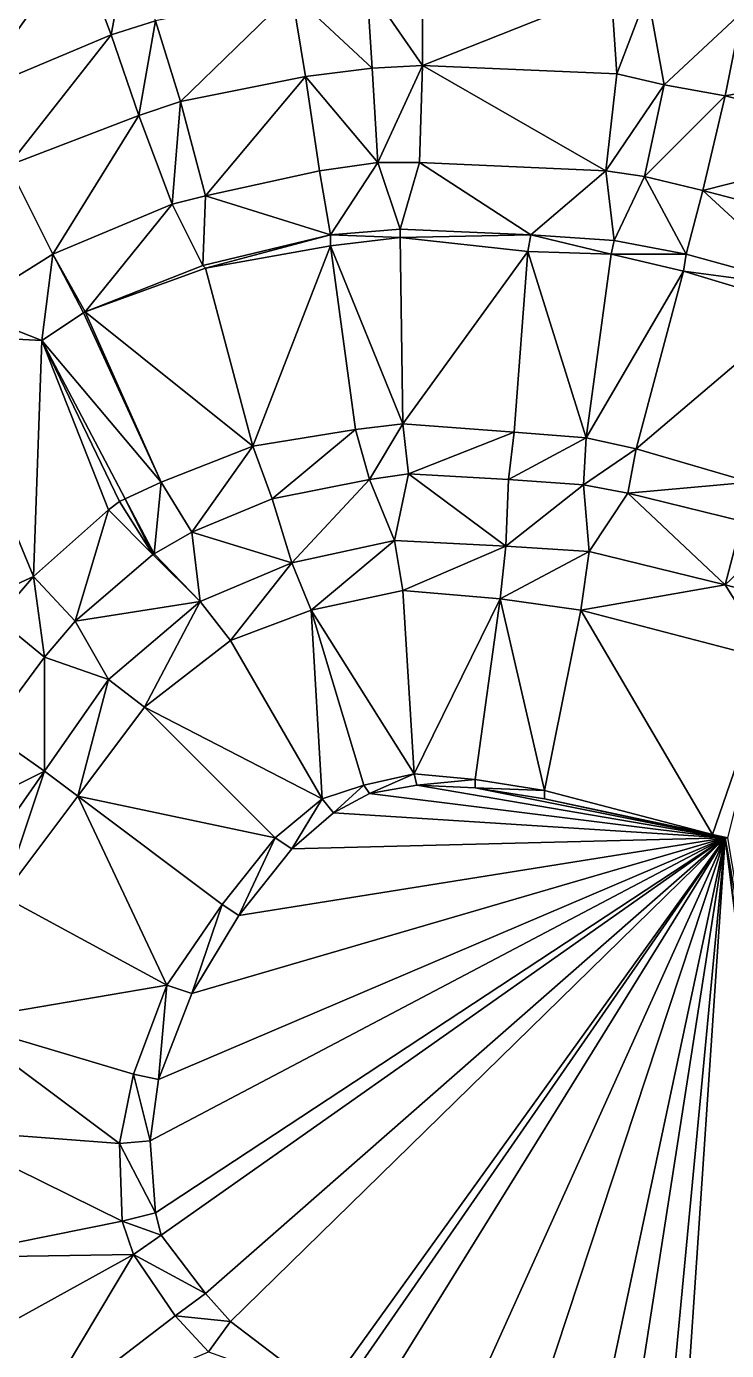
# Model space of a CAD drawing. Header units: millimetres. Extents: x 279405 to 280904, y 534349 to 535918.
# Drawn here: x 280101.7 to 280227.7, y 535099.8 to 535338 of the extents above; entities that cross this region are included whole.
import ezdxf

# ---------------------------------------------------------------- set-up
doc = ezdxf.new("R2010")
doc.units = ezdxf.units.MM
doc.layers.add('Карьер_конец_отработки', color=1, linetype='Continuous')

msp = doc.modelspace()

# ---------------------------------------------------------------- linework, layer by layer
at = {"layer": 'Карьер_конец_отработки', "color": 21, "true_color": 0xff914f}
for points in [[(280116.999989, 535336.500004, -259.999987), (280120.499989, 535355.500004, -229.999987), (280110.999989, 535352.500004, -229.999987), (280116.999989, 535336.500004, -259.999987)], [(280124.999989, 535339.000004, -259.999987), (280120.499989, 535355.500004, -229.999987), (280116.999989, 535336.500004, -259.999987), (280124.999989, 535339.000004, -259.999987)], [(280091.999989, 535326.000004, -259.999987), (280110.999989, 535352.500004, -229.999987), (280083.999989, 535341.500004, -229.999987), (280091.999989, 535326.000004, -259.999987)], [(280116.999989, 535336.500004, -259.999987), (280110.999989, 535352.500004, -229.999987), (280091.999989, 535326.000004, -259.999987), (280116.999989, 535336.500004, -259.999987)], [(280163.999989, 535330.500004, -259.999987), (280162.999989, 535345.500004, -259.999987), (280149.499989, 535344.000004, -259.999987), (280163.999989, 535330.500004, -259.999987)], [(280172.999989, 535331.000004, -259.999987), (280172.999989, 535346.000004, -259.999987), (280162.999989, 535345.500004, -259.999987), (280172.999989, 535331.000004, -259.999987)], [(280163.999989, 535330.500004, -259.999987), (280172.999989, 535331.000004, -259.999987), (280162.999989, 535345.500004, -259.999987), (280163.999989, 535330.500004, -259.999987)], [(280172.999989, 535331.000004, -259.999987), (280206.999989, 535344.500004, -259.999987), (280172.999989, 535346.000004, -259.999987), (280172.999989, 535331.000004, -259.999987)], [(280129.499989, 535324.500004, -259.999987), (280149.499989, 535344.000004, -259.999987), (280124.999989, 535339.000004, -259.999987), (280129.499989, 535324.500004, -259.999987)], [(280151.999989, 535329.000004, -259.999987), (280149.499989, 535344.000004, -259.999987), (280129.499989, 535324.500004, -259.999987), (280151.999989, 535329.000004, -259.999987)], [(280151.999989, 535329.000004, -259.999987), (280163.999989, 535330.500004, -259.999987), (280149.499989, 535344.000004, -259.999987), (280151.999989, 535329.000004, -259.999987)], [(280207.999989, 535329.500004, -259.999987), (280206.999989, 535344.500004, -259.999987), (280172.999989, 535331.000004, -259.999987), (280207.999989, 535329.500004, -259.999987)], [(280207.999989, 535329.500004, -259.999987), (280213.499989, 535344.000004, -259.999987), (280206.999989, 535344.500004, -259.999987), (280207.999989, 535329.500004, -259.999987)], [(280216.499989, 535327.500004, -259.999987), (280213.499989, 535344.000004, -259.999987), (280207.999989, 535329.500004, -259.999987), (280216.499989, 535327.500004, -259.999987)], [(280216.499989, 535327.500004, -259.999987), (280230.499989, 535340.500004, -259.999987), (280213.499989, 535344.000004, -259.999987), (280216.499989, 535327.500004, -259.999987)], [(280121.999989, 535322.000004, -259.999987), (280124.999989, 535339.000004, -259.999987), (280116.999989, 535336.500004, -259.999987), (280121.999989, 535322.000004, -259.999987)], [(280129.499989, 535324.500004, -259.999987), (280124.999989, 535339.000004, -259.999987), (280121.999989, 535322.000004, -259.999987), (280129.499989, 535324.500004, -259.999987)], [(280227.499989, 535325.500004, -259.999987), (280230.499989, 535340.500004, -259.999987), (280216.499989, 535327.500004, -259.999987), (280227.499989, 535325.500004, -259.999987)], [(280263.499989, 535332.000004, -259.999987), (280230.499989, 535340.500004, -259.999987), (280227.499989, 535325.500004, -259.999987), (280263.499989, 535332.000004, -259.999987)], [(280098.499989, 535313.000004, -259.999987), (280116.999989, 535336.500004, -259.999987), (280091.999989, 535326.000004, -259.999987), (280098.499989, 535313.000004, -259.999987)], [(280121.999989, 535322.000004, -259.999987), (280116.999989, 535336.500004, -259.999987), (280098.499989, 535313.000004, -259.999987), (280121.999989, 535322.000004, -259.999987)], [(280258.999989, 535317.500004, -259.999987), (280263.499989, 535332.000004, -259.999987), (280227.499989, 535325.500004, -259.999987), (280258.999989, 535317.500004, -259.999987)], [(280133.999989, 535307.500004, -289.999987), (280151.999989, 535329.000004, -259.999987), (280129.499989, 535324.500004, -259.999987), (280133.999989, 535307.500004, -289.999987)], [(280154.499989, 535312.000004, -289.999987), (280151.999989, 535329.000004, -259.999987), (280133.999989, 535307.500004, -289.999987), (280154.499989, 535312.000004, -289.999987)], [(280164.999989, 535313.500004, -289.999987), (280163.999989, 535330.500004, -259.999987), (280151.999989, 535329.000004, -259.999987), (280164.999989, 535313.500004, -289.999987)], [(280154.499989, 535312.000004, -289.999987), (280164.999989, 535313.500004, -289.999987), (280151.999989, 535329.000004, -259.999987), (280154.499989, 535312.000004, -289.999987)], [(280164.999989, 535313.500004, -289.999987), (280172.999989, 535331.000004, -259.999987), (280163.999989, 535330.500004, -259.999987), (280164.999989, 535313.500004, -289.999987)], [(280172.499989, 535313.500004, -289.999987), (280172.999989, 535331.000004, -259.999987), (280164.999989, 535313.500004, -289.999987), (280172.499989, 535313.500004, -289.999987)], [(280205.999989, 535312.000004, -289.999987), (280172.999989, 535331.000004, -259.999987), (280172.499989, 535313.500004, -289.999987), (280205.999989, 535312.000004, -289.999987)], [(280205.999989, 535312.000004, -289.999987), (280207.999989, 535329.500004, -259.999987), (280172.999989, 535331.000004, -259.999987), (280205.999989, 535312.000004, -289.999987)], [(280216.499989, 535327.500004, -259.999987), (280207.999989, 535329.500004, -259.999987), (280205.999989, 535312.000004, -289.999987), (280216.499989, 535327.500004, -259.999987)], [(280212.999989, 535311.000004, -289.999987), (280216.499989, 535327.500004, -259.999987), (280205.999989, 535312.000004, -289.999987), (280212.999989, 535311.000004, -289.999987)], [(280227.499989, 535325.500004, -259.999987), (280216.499989, 535327.500004, -259.999987), (280212.999989, 535311.000004, -289.999987), (280227.499989, 535325.500004, -259.999987)], [(280127.999989, 535306.000004, -289.999987), (280129.499989, 535324.500004, -259.999987), (280121.999989, 535322.000004, -259.999987), (280127.999989, 535306.000004, -289.999987)], [(280133.999989, 535307.500004, -289.999987), (280129.499989, 535324.500004, -259.999987), (280127.999989, 535306.000004, -289.999987), (280133.999989, 535307.500004, -289.999987)], [(280223.499989, 535308.500004, -289.999987), (280227.499989, 535325.500004, -259.999987), (280212.999989, 535311.000004, -289.999987), (280223.499989, 535308.500004, -289.999987)], [(280258.999989, 535317.500004, -259.999987), (280227.499989, 535325.500004, -259.999987), (280223.499989, 535308.500004, -289.999987), (280258.999989, 535317.500004, -259.999987)], [(280106.499989, 535297.000004, -289.999987), (280121.999989, 535322.000004, -259.999987), (280098.499989, 535313.000004, -259.999987), (280106.499989, 535297.000004, -289.999987)], [(280127.999989, 535306.000004, -289.999987), (280121.999989, 535322.000004, -259.999987), (280106.499989, 535297.000004, -289.999987), (280127.999989, 535306.000004, -289.999987)], [(280253.999989, 535300.500004, -289.999987), (280258.999989, 535317.500004, -259.999987), (280223.499989, 535308.500004, -289.999987), (280253.999989, 535300.500004, -289.999987)], [(280106.499989, 535297.000004, -289.999987), (280098.499989, 535313.000004, -259.999987), (280090.499989, 535287.000004, -289.999987), (280106.499989, 535297.000004, -289.999987)], [(280156.499989, 535300.500004, -289.999987), (280164.999989, 535313.500004, -289.999987), (280154.499989, 535312.000004, -289.999987), (280156.499989, 535300.500004, -289.999987)], [(280168.999989, 535301.500004, -289.999987), (280164.999989, 535313.500004, -289.999987), (280156.499989, 535300.500004, -289.999987), (280168.999989, 535301.500004, -289.999987)], [(280168.999989, 535301.500004, -289.999987), (280172.499989, 535313.500004, -289.999987), (280164.999989, 535313.500004, -289.999987), (280168.999989, 535301.500004, -289.999987)], [(280192.499989, 535300.500004, -289.999987), (280172.499989, 535313.500004, -289.999987), (280168.999989, 535301.500004, -289.999987), (280192.499989, 535300.500004, -289.999987)], [(280192.499989, 535300.500004, -289.999987), (280205.999989, 535312.000004, -289.999987), (280172.499989, 535313.500004, -289.999987), (280192.499989, 535300.500004, -289.999987)], [(280156.499989, 535300.500004, -289.999987), (280154.499989, 535312.000004, -289.999987), (280133.999989, 535307.500004, -289.999987), (280156.499989, 535300.500004, -289.999987)], [(280207.499989, 535299.500004, -289.999987), (280205.999989, 535312.000004, -289.999987), (280192.499989, 535300.500004, -289.999987), (280207.499989, 535299.500004, -289.999987)], [(280207.499989, 535299.500004, -289.999987), (280212.999989, 535311.000004, -289.999987), (280205.999989, 535312.000004, -289.999987), (280207.499989, 535299.500004, -289.999987)], [(280220.499989, 535297.000004, -289.999987), (280212.999989, 535311.000004, -289.999987), (280207.499989, 535299.500004, -289.999987), (280220.499989, 535297.000004, -289.999987)], [(280220.499989, 535297.000004, -289.999987), (280223.499989, 535308.500004, -289.999987), (280212.999989, 535311.000004, -289.999987), (280220.499989, 535297.000004, -289.999987)], [(280133.499989, 535295.000004, -289.999987), (280133.999989, 535307.500004, -289.999987), (280127.999989, 535306.000004, -289.999987), (280133.499989, 535295.000004, -289.999987)], [(280156.499989, 535300.500004, -289.999987), (280133.999989, 535307.500004, -289.999987), (280133.499989, 535295.000004, -289.999987), (280156.499989, 535300.500004, -289.999987)], [(280242.499989, 535291.000004, -289.999987), (280223.499989, 535308.500004, -289.999987), (280220.499989, 535297.000004, -289.999987), (280242.499989, 535291.000004, -289.999987)], [(280242.499989, 535291.000004, -289.999987), (280253.999989, 535300.500004, -289.999987), (280223.499989, 535308.500004, -289.999987), (280242.499989, 535291.000004, -289.999987)], [(280112.329457, 535286.625095, -290.37108), (280127.999989, 535306.000004, -289.999987), (280106.499989, 535297.000004, -289.999987), (280112.329457, 535286.625095, -290.37108)], [(280112.329457, 535286.625095, -290.37108), (280133.499989, 535295.000004, -289.999987), (280127.999989, 535306.000004, -289.999987), (280112.329457, 535286.625095, -290.37108)], [(280133.999989, 535294.500004, -292.219988), (280156.499989, 535300.500004, -289.999987), (280133.499989, 535295.000004, -289.999987), (280133.999989, 535294.500004, -292.219988)], [(280156.499989, 535298.500004, -293.949999), (280156.499989, 535300.500004, -289.999987), (280133.999989, 535294.500004, -292.219988), (280156.499989, 535298.500004, -293.949999)], [(280168.999989, 535300.000004, -294.629991), (280168.999989, 535301.500004, -289.999987), (280156.499989, 535300.500004, -289.999987), (280168.999989, 535300.000004, -294.629991)], [(280156.499989, 535298.500004, -293.949999), (280168.999989, 535300.000004, -294.629991), (280156.499989, 535300.500004, -289.999987), (280156.499989, 535298.500004, -293.949999)], [(280168.999989, 535300.000004, -294.629991), (280192.499989, 535300.500004, -289.999987), (280168.999989, 535301.500004, -289.999987), (280168.999989, 535300.000004, -294.629991)], [(280191.999989, 535297.500004, -296.370012), (280192.499989, 535300.500004, -289.999987), (280168.999989, 535300.000004, -294.629991), (280191.999989, 535297.500004, -296.370012)], [(280206.999989, 535297.000004, -297.67), (280192.499989, 535300.500004, -289.999987), (280191.999989, 535297.500004, -296.370012), (280206.999989, 535297.000004, -297.67)], [(280206.999989, 535297.000004, -297.67), (280207.499989, 535299.500004, -289.999987), (280192.499989, 535300.500004, -289.999987), (280206.999989, 535297.000004, -297.67)], [(280142.499989, 535262.500004, -292.219988), (280156.499989, 535298.500004, -293.949999), (280133.999989, 535294.500004, -292.219988), (280142.499989, 535262.500004, -292.219988)], [(280160.999989, 535265.500004, -293.949999), (280156.499989, 535298.500004, -293.949999), (280142.499989, 535262.500004, -292.219988), (280160.999989, 535265.500004, -293.949999)], [(280169.499989, 535266.500004, -294.629991), (280168.999989, 535300.000004, -294.629991), (280156.499989, 535298.500004, -293.949999), (280169.499989, 535266.500004, -294.629991)], [(280160.999989, 535265.500004, -293.949999), (280169.499989, 535266.500004, -294.629991), (280156.499989, 535298.500004, -293.949999), (280160.999989, 535265.500004, -293.949999)], [(280169.499989, 535266.500004, -294.629991), (280191.999989, 535297.500004, -296.370012), (280168.999989, 535300.000004, -294.629991), (280169.499989, 535266.500004, -294.629991)], [(280220.499989, 535297.000004, -289.999987), (280207.499989, 535299.500004, -289.999987), (280206.999989, 535297.000004, -297.67), (280220.499989, 535297.000004, -289.999987)], [(280104.499989, 535281.500004, -289.999987), (280106.499989, 535297.000004, -289.999987), (280090.499989, 535287.000004, -289.999987), (280104.499989, 535281.500004, -289.999987)], [(280111.999989, 535286.500004, -290.719988), (280106.499989, 535297.000004, -289.999987), (280104.499989, 535281.500004, -289.999987), (280111.999989, 535286.500004, -290.719988)], [(280111.999989, 535286.500004, -290.719988), (280112.329457, 535286.625095, -290.37108), (280106.499989, 535297.000004, -289.999987), (280111.999989, 535286.500004, -290.719988)], [(280189.499989, 535265.000004, -296.370012), (280191.999989, 535297.500004, -296.370012), (280169.499989, 535266.500004, -294.629991), (280189.499989, 535265.000004, -296.370012)], [(280202.499989, 535264.000004, -297.67), (280191.999989, 535297.500004, -296.370012), (280189.499989, 535265.000004, -296.370012), (280202.499989, 535264.000004, -297.67)], [(280202.499989, 535264.000004, -297.67), (280206.999989, 535297.000004, -297.67), (280191.999989, 535297.500004, -296.370012), (280202.499989, 535264.000004, -297.67)], [(280219.999989, 535294.000004, -298.449999), (280206.999989, 535297.000004, -297.67), (280202.499989, 535264.000004, -297.67), (280219.999989, 535294.000004, -298.449999)], [(280219.999989, 535294.000004, -298.449999), (280220.499989, 535297.000004, -289.999987), (280206.999989, 535297.000004, -297.67), (280219.999989, 535294.000004, -298.449999)], [(280242.499989, 535291.000004, -289.999987), (280220.499989, 535297.000004, -289.999987), (280219.999989, 535294.000004, -298.449999), (280242.499989, 535291.000004, -289.999987)], [(280112.329457, 535286.625095, -290.37108), (280133.999989, 535294.500004, -292.219988), (280133.499989, 535295.000004, -289.999987), (280112.329457, 535286.625095, -290.37108)], [(280112.329457, 535286.625095, -290.37108), (280142.499989, 535262.500004, -292.219988), (280133.999989, 535294.500004, -292.219988), (280112.329457, 535286.625095, -290.37108)], [(280211.499989, 535262.000004, -298.449999), (280219.999989, 535294.000004, -298.449999), (280202.499989, 535264.000004, -297.67), (280211.499989, 535262.000004, -298.449999)], [(280241.499989, 535287.500004, -300.469988), (280219.999989, 535294.000004, -298.449999), (280211.499989, 535262.000004, -298.449999), (280241.499989, 535287.500004, -300.469988)], [(280241.499989, 535287.500004, -300.469988), (280242.499989, 535291.000004, -289.999987), (280219.999989, 535294.000004, -298.449999), (280241.499989, 535287.500004, -300.469988)], [(280104.499989, 535281.500004, -289.999987), (280090.499989, 535287.000004, -289.999987), (280084.999989, 535282.500004, -289.999987), (280104.499989, 535281.500004, -289.999987)], [(280125.999989, 535256.000004, -290.719988), (280111.999989, 535286.500004, -289.999987), (280104.499989, 535281.500004, -289.999987), (280125.999989, 535256.000004, -290.719988)], [(280111.999989, 535286.500004, -289.999987), (280111.999989, 535286.500004, -290.719988), (280104.499989, 535281.500004, -289.999987), (280111.999989, 535286.500004, -289.999987)], [(280125.999989, 535256.000004, -290.719988), (280112.329457, 535286.625095, -290.37108), (280111.999989, 535286.500004, -289.999987), (280125.999989, 535256.000004, -290.719988)], [(280112.329457, 535286.625095, -290.37108), (280111.999989, 535286.500004, -290.719988), (280111.999989, 535286.500004, -289.999987), (280112.329457, 535286.625095, -290.37108)], [(280142.499989, 535262.500004, -292.219988), (280112.329457, 535286.625095, -290.37108), (280125.999989, 535256.000004, -290.719988), (280142.499989, 535262.500004, -292.219988)], [(280231.999989, 535256.000004, -300.469988), (280241.499989, 535287.500004, -300.469988), (280211.499989, 535262.000004, -298.449999), (280231.999989, 535256.000004, -300.469988)], [(280102.999989, 535239.000004, -289.999987), (280084.999989, 535282.500004, -289.999987), (280078.999989, 535228.000004, -289.999987), (280102.999989, 535239.000004, -289.999987)], [(280102.999989, 535239.000004, -289.999987), (280104.499989, 535281.500004, -289.999987), (280084.999989, 535282.500004, -289.999987), (280102.999989, 535239.000004, -289.999987)], [(280116.499989, 535251.000004, -289.999987), (280104.499989, 535281.500004, -289.999987), (280102.999989, 535239.000004, -289.999987), (280116.499989, 535251.000004, -289.999987)], [(280116.499989, 535251.000004, -289.999987), (280118.499989, 535252.500004, -289.999987), (280104.499989, 535281.500004, -289.999987), (280116.499989, 535251.000004, -289.999987)], [(280118.499989, 535252.500004, -289.999987), (280119.499989, 535253.000004, -289.999987), (280104.499989, 535281.500004, -289.999987), (280118.499989, 535252.500004, -289.999987)], [(280119.499989, 535253.000004, -289.999987), (280125.999989, 535256.000004, -290.719988), (280104.499989, 535281.500004, -289.999987), (280119.499989, 535253.000004, -289.999987)], [(280145.999989, 535253.000004, -319.999987), (280160.999989, 535265.500004, -293.949999), (280142.499989, 535262.500004, -292.219988), (280145.999989, 535253.000004, -319.999987)], [(280163.499989, 535256.500004, -319.999987), (280160.999989, 535265.500004, -293.949999), (280145.999989, 535253.000004, -319.999987), (280163.499989, 535256.500004, -319.999987)], [(280163.499989, 535256.500004, -319.999987), (280169.499989, 535266.500004, -294.629991), (280160.999989, 535265.500004, -293.949999), (280163.499989, 535256.500004, -319.999987)], [(280170.499989, 535257.500004, -319.999987), (280169.499989, 535266.500004, -294.629991), (280163.499989, 535256.500004, -319.999987), (280170.499989, 535257.500004, -319.999987)], [(280170.499989, 535257.500004, -319.999987), (280189.499989, 535265.000004, -296.370012), (280169.499989, 535266.500004, -294.629991), (280170.499989, 535257.500004, -319.999987)], [(280188.499989, 535256.500004, -319.999987), (280189.499989, 535265.000004, -296.370012), (280170.499989, 535257.500004, -319.999987), (280188.499989, 535256.500004, -319.999987)], [(280202.499989, 535264.000004, -297.67), (280189.499989, 535265.000004, -296.370012), (280188.499989, 535256.500004, -319.999987), (280202.499989, 535264.000004, -297.67)], [(280131.499989, 535247.000004, -319.999987), (280142.499989, 535262.500004, -292.219988), (280125.999989, 535256.000004, -290.719988), (280131.499989, 535247.000004, -319.999987)], [(280145.999989, 535253.000004, -319.999987), (280142.499989, 535262.500004, -292.219988), (280131.499989, 535247.000004, -319.999987), (280145.999989, 535253.000004, -319.999987)], [(280201.999989, 535255.500004, -319.999987), (280202.499989, 535264.000004, -297.67), (280188.499989, 535256.500004, -319.999987), (280201.999989, 535255.500004, -319.999987)], [(280211.499989, 535262.000004, -298.449999), (280202.499989, 535264.000004, -297.67), (280201.999989, 535255.500004, -319.999987), (280211.499989, 535262.000004, -298.449999)], [(280209.999989, 535254.000004, -319.999987), (280211.499989, 535262.000004, -298.449999), (280201.999989, 535255.500004, -319.999987), (280209.999989, 535254.000004, -319.999987)], [(280231.999989, 535256.000004, -300.469988), (280211.499989, 535262.000004, -298.449999), (280209.999989, 535254.000004, -319.999987), (280231.999989, 535256.000004, -300.469988)], [(280167.999989, 535245.500004, -319.999987), (280170.499989, 535257.500004, -319.999987), (280163.499989, 535256.500004, -319.999987), (280167.999989, 535245.500004, -319.999987)], [(280187.999989, 535244.500004, -319.999987), (280170.499989, 535257.500004, -319.999987), (280167.999989, 535245.500004, -319.999987), (280187.999989, 535244.500004, -319.999987)], [(280187.999989, 535244.500004, -319.999987), (280188.499989, 535256.500004, -319.999987), (280170.499989, 535257.500004, -319.999987), (280187.999989, 535244.500004, -319.999987)], [(280124.733571, 535243.133487, -319.999987), (280125.999989, 535256.000004, -290.719988), (280119.499989, 535253.000004, -289.999987), (280124.733571, 535243.133487, -319.999987)], [(280131.499989, 535247.000004, -319.999987), (280125.999989, 535256.000004, -290.719988), (280124.733571, 535243.133487, -319.999987), (280131.499989, 535247.000004, -319.999987)], [(280149.499989, 535241.500004, -319.999987), (280163.499989, 535256.500004, -319.999987), (280145.999989, 535253.000004, -319.999987), (280149.499989, 535241.500004, -319.999987)], [(280167.999989, 535245.500004, -319.999987), (280163.499989, 535256.500004, -319.999987), (280149.499989, 535241.500004, -319.999987), (280167.999989, 535245.500004, -319.999987)], [(280201.999989, 535255.500004, -319.999987), (280188.499989, 535256.500004, -319.999987), (280187.999989, 535244.500004, -319.999987), (280201.999989, 535255.500004, -319.999987)], [(280202.999989, 535243.500004, -319.999987), (280201.999989, 535255.500004, -319.999987), (280187.999989, 535244.500004, -319.999987), (280202.999989, 535243.500004, -319.999987)], [(280202.999989, 535243.500004, -319.999987), (280209.999989, 535254.000004, -319.999987), (280201.999989, 535255.500004, -319.999987), (280202.999989, 535243.500004, -319.999987)], [(280230.499989, 535249.000004, -319.999987), (280231.999989, 535256.000004, -300.469988), (280209.999989, 535254.000004, -319.999987), (280230.499989, 535249.000004, -319.999987)], [(280124.499989, 535243.000004, -319.999987), (280118.499989, 535252.500004, -289.999987), (280116.499989, 535251.000004, -289.999987), (280124.499989, 535243.000004, -319.999987)], [(280124.499989, 535243.000004, -319.999987), (280119.499989, 535253.000004, -289.999987), (280118.499989, 535252.500004, -289.999987), (280124.499989, 535243.000004, -319.999987)], [(280124.499989, 535243.000004, -319.999987), (280124.733571, 535243.133487, -319.999987), (280119.499989, 535253.000004, -289.999987), (280124.499989, 535243.000004, -319.999987)], [(280149.499989, 535241.500004, -319.999987), (280145.999989, 535253.000004, -319.999987), (280131.499989, 535247.000004, -319.999987), (280149.499989, 535241.500004, -319.999987)], [(280227.499989, 535237.500004, -319.999987), (280209.999989, 535254.000004, -319.999987), (280202.999989, 535243.500004, -319.999987), (280227.499989, 535237.500004, -319.999987)], [(280227.499989, 535237.500004, -319.999987), (280230.499989, 535249.000004, -319.999987), (280209.999989, 535254.000004, -319.999987), (280227.499989, 535237.500004, -319.999987)], [(280110.499989, 535231.000004, -319.999987), (280116.499989, 535251.000004, -289.999987), (280102.999989, 535239.000004, -289.999987), (280110.499989, 535231.000004, -319.999987)], [(280124.499989, 535243.000004, -319.999987), (280116.499989, 535251.000004, -289.999987), (280110.499989, 535231.000004, -319.999987), (280124.499989, 535243.000004, -319.999987)], [(280237.499989, 535247.000004, -319.999987), (280230.499989, 535249.000004, -319.999987), (280227.499989, 535237.500004, -319.999987), (280237.499989, 535247.000004, -319.999987)], [(280132.999989, 535234.500004, -319.999987), (280131.499989, 535247.000004, -319.999987), (280124.733571, 535243.133487, -319.999987), (280132.999989, 535234.500004, -319.999987)], [(280132.999989, 535234.500004, -319.999987), (280149.499989, 535241.500004, -319.999987), (280131.499989, 535247.000004, -319.999987), (280132.999989, 535234.500004, -319.999987)], [(280152.999989, 535233.000004, -343.229998), (280167.999989, 535245.500004, -319.999987), (280149.499989, 535241.500004, -319.999987), (280152.999989, 535233.000004, -343.229998)], [(280169.499989, 535236.500004, -344.120012), (280167.999989, 535245.500004, -319.999987), (280152.999989, 535233.000004, -343.229998), (280169.499989, 535236.500004, -344.120012)], [(280169.499989, 535236.500004, -344.120012), (280187.999989, 535244.500004, -319.999987), (280167.999989, 535245.500004, -319.999987), (280169.499989, 535236.500004, -344.120012)], [(280238.999989, 535234.500004, -319.999987), (280237.499989, 535247.000004, -319.999987), (280227.499989, 535237.500004, -319.999987), (280238.999989, 535234.500004, -319.999987)], [(280132.999989, 535234.500004, -319.999987), (280124.499989, 535243.000004, -319.999987), (280110.499989, 535231.000004, -319.999987), (280132.999989, 535234.500004, -319.999987)], [(280132.999989, 535234.500004, -319.999987), (280124.733571, 535243.133487, -319.999987), (280124.499989, 535243.000004, -319.999987), (280132.999989, 535234.500004, -319.999987)], [(280186.999989, 535235.000004, -345.249987), (280187.999989, 535244.500004, -319.999987), (280169.499989, 535236.500004, -344.120012), (280186.999989, 535235.000004, -345.249987)], [(280202.999989, 535243.500004, -319.999987), (280187.999989, 535244.500004, -319.999987), (280186.999989, 535235.000004, -345.249987), (280202.999989, 535243.500004, -319.999987)], [(280201.499989, 535233.000004, -346.509996), (280202.999989, 535243.500004, -319.999987), (280186.999989, 535235.000004, -345.249987), (280201.499989, 535233.000004, -346.509996)], [(280227.499989, 535237.500004, -319.999987), (280202.999989, 535243.500004, -319.999987), (280201.499989, 535233.000004, -346.509996), (280227.499989, 535237.500004, -319.999987)], [(280138.499989, 535227.500004, -342.499987), (280149.499989, 535241.500004, -319.999987), (280132.999989, 535234.500004, -319.999987), (280138.499989, 535227.500004, -342.499987)], [(280152.999989, 535233.000004, -343.229998), (280149.499989, 535241.500004, -319.999987), (280138.499989, 535227.500004, -342.499987), (280152.999989, 535233.000004, -343.229998)], [(280096.499989, 535231.500004, -289.999987), (280102.999989, 535239.000004, -289.999987), (280078.999989, 535228.000004, -289.999987), (280096.499989, 535231.500004, -289.999987)], [(280104.999989, 535224.500004, -319.999987), (280102.999989, 535239.000004, -289.999987), (280096.499989, 535231.500004, -289.999987), (280104.999989, 535224.500004, -319.999987)], [(280104.999989, 535224.500004, -319.999987), (280110.499989, 535231.000004, -319.999987), (280102.999989, 535239.000004, -289.999987), (280104.999989, 535224.500004, -319.999987)], [(280171.499989, 535203.5, -344.120012), (280169.499989, 535236.500004, -344.120012), (280152.999989, 535233.000004, -343.229998), (280171.499989, 535203.5, -344.120012)], [(280171.499989, 535203.5, -344.120012), (280186.999989, 535235.000004, -345.249987), (280169.499989, 535236.500004, -344.120012), (280171.499989, 535203.5, -344.120012)], [(280235.999989, 535224.000004, -349.999987), (280227.499989, 535237.500004, -319.999987), (280201.499989, 535233.000004, -346.509996), (280235.999989, 535224.000004, -349.999987)], [(280235.999989, 535224.000004, -349.999987), (280238.999989, 535234.500004, -319.999987), (280227.499989, 535237.500004, -319.999987), (280235.999989, 535224.000004, -349.999987)], [(280116.499989, 535220.500004, -319.999987), (280132.999989, 535234.500004, -319.999987), (280110.499989, 535231.000004, -319.999987), (280116.499989, 535220.500004, -319.999987)], [(280122.999989, 535215.500004, -341.449999), (280132.999989, 535234.500004, -319.999987), (280116.499989, 535220.500004, -319.999987), (280122.999989, 535215.500004, -341.449999)], [(280138.499989, 535227.500004, -342.499987), (280132.999989, 535234.500004, -319.999987), (280122.999989, 535215.500004, -341.449999), (280138.499989, 535227.500004, -342.499987)], [(280182.499989, 535202.5, -345.249987), (280186.999989, 535235.000004, -345.249987), (280171.499989, 535203.5, -344.120012), (280182.499989, 535202.5, -345.249987)], [(280194.999989, 535200.5, -346.509996), (280186.999989, 535235.000004, -345.249987), (280182.499989, 535202.5, -345.249987), (280194.999989, 535200.5, -346.509996)], [(280194.999989, 535200.5, -346.509996), (280201.499989, 535233.000004, -346.509996), (280186.999989, 535235.000004, -345.249987), (280194.999989, 535200.5, -346.509996)], [(280104.999989, 535224.500004, -319.999987), (280096.499989, 535231.500004, -289.999987), (280094.999989, 535211.000004, -319.999987), (280104.999989, 535224.500004, -319.999987)], [(280154.999989, 535199, -342.499987), (280152.999989, 535233.000004, -343.229998), (280138.499989, 535227.500004, -342.499987), (280154.999989, 535199, -342.499987)], [(280154.999989, 535199, -342.499987), (280162.499989, 535201.5, -343.229998), (280152.999989, 535233.000004, -343.229998), (280154.999989, 535199, -342.499987)], [(280162.499989, 535201.5, -343.229998), (280171.499989, 535203.5, -344.120012), (280152.999989, 535233.000004, -343.229998), (280162.499989, 535201.5, -343.229998)], [(280225.245961, 535192.586815, -349.879045), (280201.499989, 535233.000004, -346.509996), (280194.999989, 535200.5, -346.509996), (280225.245961, 535192.586815, -349.879045)], [(280225.245961, 535192.586815, -349.879045), (280235.999989, 535224.000004, -349.999987), (280201.499989, 535233.000004, -346.509996), (280225.245961, 535192.586815, -349.879045)], [(280116.499989, 535220.500004, -319.999987), (280110.499989, 535231.000004, -319.999987), (280104.999989, 535224.500004, -319.999987), (280116.499989, 535220.500004, -319.999987)], [(280154.999989, 535199, -342.499987), (280138.499989, 535227.500004, -342.499987), (280122.999989, 535215.500004, -341.449999), (280154.999989, 535199, -342.499987)], [(280104.999989, 535204.000004, -319.999987), (280104.999989, 535224.500004, -319.999987), (280094.999989, 535211.000004, -319.999987), (280104.999989, 535204.000004, -319.999987)], [(280104.999989, 535204.000004, -319.999987), (280116.499989, 535220.500004, -319.999987), (280104.999989, 535224.500004, -319.999987), (280104.999989, 535204.000004, -319.999987)], [(280235.999989, 535224.000004, -349.999987), (280225.245961, 535192.586815, -349.879045), (280227.999989, 535192, -349.999987), (280235.999989, 535224.000004, -349.999987)], [(280110.999989, 535199.5, -339.860002), (280116.499989, 535220.500004, -319.999987), (280104.999989, 535204.000004, -319.999987), (280110.999989, 535199.5, -339.860002)], [(280122.999989, 535215.500004, -341.449999), (280116.499989, 535220.500004, -319.999987), (280110.999989, 535199.5, -339.860002), (280122.999989, 535215.500004, -341.449999)], [(280146.499989, 535192, -341.449999), (280122.999989, 535215.500004, -341.449999), (280110.999989, 535199.5, -339.860002), (280146.499989, 535192, -341.449999)], [(280146.499989, 535192, -341.449999), (280154.999989, 535199, -342.499987), (280122.999989, 535215.500004, -341.449999), (280146.499989, 535192, -341.449999)], [(280104.999989, 535204.000004, -319.999987), (280094.999989, 535211.000004, -319.999987), (280082.999989, 535193, -319.999987), (280104.999989, 535204.000004, -319.999987)], [(280090.999989, 535184, -319.999987), (280104.999989, 535204.000004, -319.999987), (280082.999989, 535193, -319.999987), (280090.999989, 535184, -319.999987)], [(280097.499989, 535181.5, -338.150011), (280104.999989, 535204.000004, -319.999987), (280090.999989, 535184, -319.999987), (280097.499989, 535181.5, -338.150011)], [(280110.999989, 535199.5, -339.860002), (280104.999989, 535204.000004, -319.999987), (280097.499989, 535181.5, -338.150011), (280110.999989, 535199.5, -339.860002)], [(280163.499989, 535200, -349.999987), (280171.499989, 535203.5, -344.120012), (280162.499989, 535201.5, -343.229998), (280163.499989, 535200, -349.999987)], [(280171.999989, 535201.5, -349.999987), (280171.499989, 535203.5, -344.120012), (280163.499989, 535200, -349.999987), (280171.999989, 535201.5, -349.999987)], [(280171.999989, 535201.5, -349.999987), (280182.499989, 535202.5, -345.249987), (280171.499989, 535203.5, -344.120012), (280171.999989, 535201.5, -349.999987)], [(280182.499989, 535201, -349.999987), (280182.499989, 535202.5, -345.249987), (280171.999989, 535201.5, -349.999987), (280182.499989, 535201, -349.999987)], [(280182.499989, 535201, -349.999987), (280194.999989, 535200.5, -346.509996), (280182.499989, 535202.5, -345.249987), (280182.499989, 535201, -349.999987)], [(280156.999989, 535196.5, -349.999987), (280162.499989, 535201.5, -343.229998), (280154.999989, 535199, -342.499987), (280156.999989, 535196.5, -349.999987)], [(280163.499989, 535200, -349.999987), (280162.499989, 535201.5, -343.229998), (280156.999989, 535196.5, -349.999987), (280163.499989, 535200, -349.999987)], [(280171.999989, 535201.5, -349.999987), (280163.499989, 535200, -349.999987), (280227.499989, 535192, -349.999987), (280171.999989, 535201.5, -349.999987)], [(280171.999989, 535201.5, -349.999987), (280227.499989, 535192, -349.999987), (280182.499989, 535201, -349.999987), (280171.999989, 535201.5, -349.999987)], [(280194.999989, 535199, -349.999987), (280182.499989, 535201, -349.999987), (280227.499989, 535192, -349.999987), (280194.999989, 535199, -349.999987)], [(280194.999989, 535199, -349.999987), (280194.999989, 535200.5, -346.509996), (280182.499989, 535201, -349.999987), (280194.999989, 535199, -349.999987)], [(280194.999989, 535199, -349.999987), (280225.245961, 535192.586815, -349.879045), (280194.999989, 535200.5, -346.509996), (280194.999989, 535199, -349.999987)], [(280126.999989, 535165.5, -338.150011), (280110.999989, 535199.5, -339.860002), (280097.499989, 535181.5, -338.150011), (280126.999989, 535165.5, -338.150011)], [(280126.999989, 535165.5, -338.150011), (280136.999989, 535180, -339.860002), (280110.999989, 535199.5, -339.860002), (280126.999989, 535165.5, -338.150011)], [(280136.999989, 535180, -339.860002), (280146.499989, 535192, -341.449999), (280110.999989, 535199.5, -339.860002), (280136.999989, 535180, -339.860002)], [(280149.499989, 535190, -349.999987), (280154.999989, 535199, -342.499987), (280146.499989, 535192, -341.449999), (280149.499989, 535190, -349.999987)], [(280156.999989, 535196.5, -349.999987), (280154.999989, 535199, -342.499987), (280149.499989, 535190, -349.999987), (280156.999989, 535196.5, -349.999987)], [(280156.999989, 535196.5, -349.999987), (280227.499989, 535192, -349.999987), (280163.499989, 535200, -349.999987), (280156.999989, 535196.5, -349.999987)], [(280225.245961, 535192.586815, -349.879045), (280194.999989, 535199, -349.999987), (280227.499989, 535192, -349.999987), (280225.245961, 535192.586815, -349.879045)], [(280149.499989, 535190, -349.999987), (280227.499989, 535192, -349.999987), (280156.999989, 535196.5, -349.999987), (280149.499989, 535190, -349.999987)], [(280125.499989, 535148.5, -349.999987), (280123.999989, 535137.5, -349.999987), (280227.499989, 535192, -349.999987), (280125.499989, 535148.5, -349.999987)], [(280124.999989, 535124.5, -349.999987), (280227.499989, 535192, -349.999987), (280123.999989, 535137.5, -349.999987), (280124.999989, 535124.5, -349.999987)], [(280124.999989, 535124.5, -349.999987), (280125.999989, 535120.5, -349.999987), (280227.499989, 535192, -349.999987), (280124.999989, 535124.5, -349.999987)], [(280125.499989, 535148.5, -349.999987), (280227.499989, 535192, -349.999987), (280131.499989, 535164, -349.999987), (280125.499989, 535148.5, -349.999987)], [(280133.999989, 535110, -349.999987), (280227.499989, 535192, -349.999987), (280125.999989, 535120.5, -349.999987), (280133.999989, 535110, -349.999987)], [(280139.999989, 535178, -349.999987), (280131.499989, 535164, -349.999987), (280227.499989, 535192, -349.999987), (280139.999989, 535178, -349.999987)], [(280138.499989, 535105, -349.999987), (280227.499989, 535192, -349.999987), (280133.999989, 535110, -349.999987), (280138.499989, 535105, -349.999987)], [(280139.999989, 535178, -349.999987), (280146.499989, 535192, -341.449999), (280136.999989, 535180, -339.860002), (280139.999989, 535178, -349.999987)], [(280138.499989, 535105, -349.999987), (280155.499989, 535092, -349.999987), (280227.499989, 535192, -349.999987), (280138.499989, 535105, -349.999987)], [(280139.999989, 535178, -349.999987), (280227.499989, 535192, -349.999987), (280149.499989, 535190, -349.999987), (280139.999989, 535178, -349.999987)], [(280149.499989, 535190, -349.999987), (280146.499989, 535192, -341.449999), (280139.999989, 535178, -349.999987), (280149.499989, 535190, -349.999987)], [(280157.499989, 535091, -349.999987), (280227.499989, 535192, -349.999987), (280155.499989, 535092, -349.999987), (280157.499989, 535091, -349.999987)], [(280157.499989, 535091, -349.999987), (280162.999989, 535088, -349.999987), (280227.499989, 535192, -349.999987), (280157.499989, 535091, -349.999987)], [(280178.499989, 535083.5, -349.999987), (280227.499989, 535192, -349.999987), (280162.999989, 535088, -349.999987), (280178.499989, 535083.5, -349.999987)], [(280178.499989, 535083.5, -349.999987), (280190.999989, 535081.5, -349.999987), (280227.499989, 535192, -349.999987), (280178.499989, 535083.5, -349.999987)], [(280203.999989, 535081.5, -349.999987), (280227.499989, 535192, -349.999987), (280190.999989, 535081.5, -349.999987), (280203.999989, 535081.5, -349.999987)], [(280203.999989, 535081.5, -349.999987), (280210.499989, 535083, -349.999987), (280227.499989, 535192, -349.999987), (280203.999989, 535081.5, -349.999987)], [(280210.499989, 535083, -349.999987), (280217.499989, 535086.5, -349.999987), (280227.499989, 535192, -349.999987), (280210.499989, 535083, -349.999987)], [(280220.499989, 535088, -349.999987), (280227.499989, 535192, -349.999987), (280217.499989, 535086.5, -349.999987), (280220.499989, 535088, -349.999987)], [(280239.499989, 535098, -349.999987), (280227.499989, 535192, -349.999987), (280220.499989, 535088, -349.999987), (280239.499989, 535098, -349.999987)], [(280227.999989, 535192, -349.999987), (280225.245961, 535192.586815, -349.879045), (280227.499989, 535192, -349.999987), (280227.999989, 535192, -349.999987)], [(280239.499989, 535098, -349.999987), (280240.065602, 535098.282798, -349.999987), (280227.499989, 535192, -349.999987), (280239.499989, 535098, -349.999987)], [(280240.065602, 535098.282798, -349.999987), (280243.499989, 535100, -349.999987), (280227.499989, 535192, -349.999987), (280240.065602, 535098.282798, -349.999987)], [(280243.499989, 535100, -349.999987), (280227.999989, 535192, -349.999987), (280227.499989, 535192, -349.999987), (280243.499989, 535100, -349.999987)], [(280126.999989, 535165.5, -338.150011), (280097.499989, 535181.5, -338.150011), (280088.999989, 535159, -336.439989), (280126.999989, 535165.5, -338.150011)], [(280131.499989, 535164, -349.999987), (280136.999989, 535180, -339.860002), (280126.999989, 535165.5, -338.150011), (280131.499989, 535164, -349.999987)], [(280139.999989, 535178, -349.999987), (280136.999989, 535180, -339.860002), (280131.499989, 535164, -349.999987), (280139.999989, 535178, -349.999987)], [(280120.999989, 535149.5, -336.439989), (280126.999989, 535165.5, -338.150011), (280088.999989, 535159, -336.439989), (280120.999989, 535149.5, -336.439989)], [(280125.499989, 535148.5, -349.999987), (280126.999989, 535165.5, -338.150011), (280120.999989, 535149.5, -336.439989), (280125.499989, 535148.5, -349.999987)], [(280131.499989, 535164, -349.999987), (280126.999989, 535165.5, -338.150011), (280125.499989, 535148.5, -349.999987), (280131.499989, 535164, -349.999987)], [(280118.499989, 535137, -335.289995), (280088.999989, 535159, -336.439989), (280085.499989, 535139.5, -335.289995), (280118.499989, 535137, -335.289995)], [(280118.499989, 535137, -335.289995), (280120.999989, 535149.5, -336.439989), (280088.999989, 535159, -336.439989), (280118.499989, 535137, -335.289995)], [(280123.999989, 535137.5, -349.999987), (280120.999989, 535149.5, -336.439989), (280118.499989, 535137, -335.289995), (280123.999989, 535137.5, -349.999987)], [(280123.999989, 535137.5, -349.999987), (280125.499989, 535148.5, -349.999987), (280120.999989, 535149.5, -336.439989), (280123.999989, 535137.5, -349.999987)], [(280086.499989, 535116.5, -333.939989), (280118.999989, 535123, -333.939989), (280085.499989, 535139.5, -335.289995), (280086.499989, 535116.5, -333.939989)], [(280118.999989, 535123, -333.939989), (280118.499989, 535137, -335.289995), (280085.499989, 535139.5, -335.289995), (280118.999989, 535123, -333.939989)], [(280124.999989, 535124.5, -349.999987), (280123.999989, 535137.5, -349.999987), (280118.499989, 535137, -335.289995), (280124.999989, 535124.5, -349.999987)], [(280118.999989, 535123, -333.939989), (280124.999989, 535124.5, -349.999987), (280118.499989, 535137, -335.289995), (280118.999989, 535123, -333.939989)], [(280125.999989, 535120.5, -349.999987), (280124.999989, 535124.5, -349.999987), (280118.999989, 535123, -333.939989), (280125.999989, 535120.5, -349.999987)], [(280120.999989, 535117, -333.499987), (280118.999989, 535123, -333.939989), (280086.499989, 535116.5, -333.939989), (280120.999989, 535117, -333.499987)], [(280120.999989, 535117, -333.499987), (280125.999989, 535120.5, -349.999987), (280118.999989, 535123, -333.939989), (280120.999989, 535117, -333.499987)], [(280133.999989, 535110, -349.999987), (280125.999989, 535120.5, -349.999987), (280120.999989, 535117, -333.499987), (280133.999989, 535110, -349.999987)], [(280091.999989, 535101, -333.499987), (280120.999989, 535117, -333.499987), (280086.499989, 535116.5, -333.939989), (280091.999989, 535101, -333.499987)], [(280102.499989, 535086, -332.15999), (280120.999989, 535117, -333.499987), (280091.999989, 535101, -333.499987), (280102.499989, 535086, -332.15999)], [(280128.499989, 535106, -332.15999), (280120.999989, 535117, -333.499987), (280102.499989, 535086, -332.15999), (280128.499989, 535106, -332.15999)], [(280128.499989, 535106, -332.15999), (280133.999989, 535110, -349.999987), (280120.999989, 535117, -333.499987), (280128.499989, 535106, -332.15999)], [(280138.499989, 535105, -349.999987), (280133.999989, 535110, -349.999987), (280128.499989, 535106, -332.15999), (280138.499989, 535105, -349.999987)], [(280134.499989, 535099.5, -331.439989), (280128.499989, 535106, -332.15999), (280102.499989, 535086, -332.15999), (280134.499989, 535099.5, -331.439989)], [(280134.499989, 535099.5, -331.439989), (280138.499989, 535105, -349.999987), (280128.499989, 535106, -332.15999), (280134.499989, 535099.5, -331.439989)], [(280155.499989, 535092, -349.999987), (280138.499989, 535105, -349.999987), (280134.499989, 535099.5, -331.439989), (280155.499989, 535092, -349.999987)], [(280102.499989, 535086, -332.15999), (280091.999989, 535101, -333.499987), (280087.999989, 535098, -319.999987), (280102.499989, 535086, -332.15999)]]:
    msp.add_3dface(points, dxfattribs=at)

doc.saveas('drawing.dxf')
